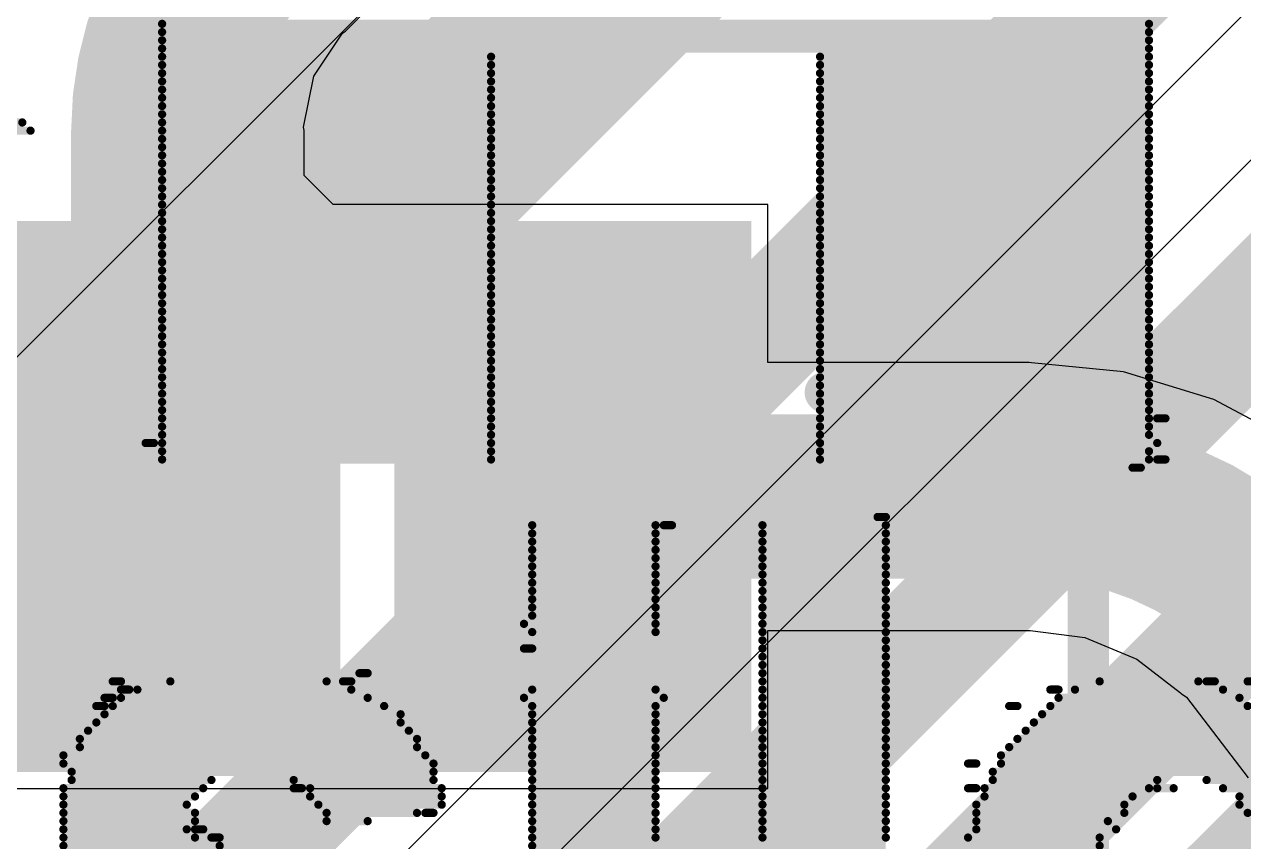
# Model space of a CAD drawing. Header units: inches. Extents: x -0.9 to 13.3, y -2.2 to 2.7.
# Drawn here: x 0.8137 to 0.9619, y -0.4595 to -0.3601 of the extents above; entities that cross this region are included whole.
import ezdxf

# ---------------------------------------------------------------- set-up
doc = ezdxf.new("R2010")
doc.units = ezdxf.units.IN
doc.header["$MEASUREMENT"] = 0
for name, color, linetype in [('Board Outline', 216, 'Continuous'), ('Bottom Layer', 5, 'Continuous'), ('Bottom Overlay', 54, 'Continuous'), ('Dimension', 6, 'Continuous'), ('Top Layer', 1, 'Continuous'), ('Top Overlay', 2, 'Continuous'), ('Top Paste', 8, 'Continuous'), ('Top Solder', 216, 'Continuous')]:
    doc.layers.add(name, color=color, linetype=linetype)

# ---------------------------------------------------------------- blocks, each defined once
blk = doc.blocks.new('38_SMD_M______16')
at = {"layer": 'Top Layer'}
for points in [[(0.31496, -0.23268), (0.37402, -0.23268), (0.37402, -0.26811), (0.31496, -0.26811)], [(0.31496, -0.28268), (0.37402, -0.28268), (0.37402, -0.31811), (0.31496, -0.31811)]]:
    blk.add_hatch(color=1, dxfattribs=at).paths.add_polyline_path(points)
at = {"layer": 'Top Paste'}
for points in [[(0.31496, -0.23268), (0.37402, -0.23268), (0.37402, -0.26811), (0.31496, -0.26811)], [(0.31496, -0.28268), (0.37402, -0.28268), (0.37402, -0.31811), (0.31496, -0.31811)]]:
    blk.add_hatch(color=8, dxfattribs=at).paths.add_polyline_path(points)
at = {"layer": 'Top Solder'}
for points in [[(0.31096, -0.22868), (0.37802, -0.22868), (0.37802, -0.27211), (0.31096, -0.27211)], [(0.31096, -0.27868), (0.37802, -0.27868), (0.37802, -0.32211), (0.31096, -0.32211)]]:
    blk.add_hatch(color=216, dxfattribs=at).paths.add_polyline_path(points)
at = {"layer": 'Top Overlay', "const_width": 0.005}
for points in [[(0.35716, -0.33108), (0.35716, -0.36308)], [(0.25916, -0.36308), (0.35716, -0.36308)]]:
    blk.add_lwpolyline(points, dxfattribs=at)
at = {"layer": 'Top Overlay', "const_width": 0.0025}
for points in [[(0.35591, -0.33108, 1), (0.35841, -0.33108, 1)], [(0.35591, -0.36308, 1), (0.35841, -0.36308, 1)], [(0.35591, -0.36308, 1), (0.35841, -0.36308, 1)]]:
    blk.add_lwpolyline(points, format="xyb", close=True, dxfattribs=at)

msp = doc.modelspace()

# ---------------------------------------------------------------- linework, layer by layer
at = {"layer": 'Board Outline', "const_width": 0.01}
msp.add_lwpolyline([(1.99867, 0.21567, -1.122171), (-0.01159, -1.51329)], format="xyb", dxfattribs=at)
at = {"layer": 'Bottom Layer'}
for p, q in [((0.8333, -0.48749), (1.15422, -0.16657)), ((1.15453, -0.18488), (0.82408, -0.51533)), ((0.88511, -0.32822), (0.7859, -0.42742))]:
    msp.add_line(p, q, dxfattribs=at)
for points, const_width in [([(0.79924, -0.44076), (1.1005, -0.1395)], 0.025), ([(0.82357, -0.47776), (1.14799, -0.15334)], 0.015), ([(0.70852, -0.6858), (1.20009, -0.19424)], 0.015), ([(0.83381, -0.52506), (1.16426, -0.19461)], 0.015), ([(0.75238, -0.67369), (1.19605, -0.23002)], 0.015)]:
    msp.add_lwpolyline(points, dxfattribs=dict(at, const_width=const_width))
at = {"layer": 'Bottom Overlay', "const_width": 0.001}
for points in [[(0.8304, -0.36005), (0.9504, -0.36005)], [(0.8304, -0.36105), (0.9504, -0.36105)], [(0.8304, -0.36205), (0.9504, -0.36205)], [(0.8304, -0.36305), (0.9504, -0.36305)], [(0.8304, -0.36405), (0.8704, -0.36405)], [(0.8304, -0.36505), (0.8704, -0.36505)], [(0.9104, -0.36405), (0.9504, -0.36405)], [(0.9104, -0.36505), (0.9504, -0.36505)], [(0.8304, -0.36605), (0.8704, -0.36605)], [(0.9104, -0.36605), (0.9504, -0.36605)], [(0.8304, -0.36705), (0.8704, -0.36705)], [(0.8304, -0.36805), (0.8704, -0.36805)], [(0.9104, -0.36705), (0.9504, -0.36705)], [(0.9104, -0.36805), (0.9504, -0.36805)], [(0.8304, -0.36905), (0.8704, -0.36905)], [(0.9104, -0.36905), (0.9504, -0.36905)], [(0.8304, -0.37005), (0.8704, -0.37005)], [(0.8304, -0.37105), (0.8704, -0.37105)], [(0.9104, -0.37005), (0.9504, -0.37005)], [(0.9104, -0.37105), (0.9504, -0.37105)], [(0.7754, -0.37205), (0.8134, -0.37205)], [(0.8304, -0.37205), (0.8704, -0.37205)], [(0.9104, -0.37205), (0.9504, -0.37205)], [(0.7754, -0.37305), (0.8144, -0.37305)], [(0.8304, -0.37305), (0.8704, -0.37305)], [(0.8304, -0.37405), (0.8704, -0.37405)], [(0.9104, -0.37305), (0.9504, -0.37305)], [(0.9104, -0.37405), (0.9504, -0.37405)], [(0.8304, -0.37505), (0.8704, -0.37505)], [(0.9104, -0.37505), (0.9504, -0.37505)], [(0.8304, -0.37605), (0.8704, -0.37605)], [(0.8304, -0.37705), (0.8704, -0.37705)], [(0.9104, -0.37605), (0.9504, -0.37605)], [(0.9104, -0.37705), (0.9504, -0.37705)], [(0.8304, -0.37805), (0.8704, -0.37805)], [(0.9104, -0.37805), (0.9504, -0.37805)], [(0.8304, -0.37905), (0.8704, -0.37905)], [(0.9104, -0.37905), (0.9504, -0.37905)], [(0.8304, -0.38005), (0.8704, -0.38005)], [(0.8304, -0.38105), (0.8704, -0.38105)], [(0.9104, -0.38005), (0.9504, -0.38005)], [(0.9104, -0.38105), (0.9504, -0.38105)], [(0.8304, -0.38205), (0.8704, -0.38205)], [(0.9104, -0.38205), (0.9504, -0.38205)], [(0.8304, -0.38305), (0.8704, -0.38305)], [(0.8304, -0.38405), (0.8704, -0.38405)], [(0.9104, -0.38305), (0.9504, -0.38305)], [(0.9104, -0.38405), (0.9504, -0.38405)], [(0.8304, -0.38505), (0.8704, -0.38505)], [(0.9104, -0.38505), (0.9504, -0.38505)], [(0.8304, -0.38605), (0.8704, -0.38605)], [(0.8304, -0.38705), (0.8704, -0.38705)], [(0.9104, -0.38605), (0.9504, -0.38605)], [(0.9104, -0.38705), (0.9504, -0.38705)], [(0.8304, -0.38805), (0.8704, -0.38805)], [(0.9104, -0.38805), (0.9504, -0.38805)], [(0.8304, -0.38905), (0.8704, -0.38905)], [(0.8304, -0.39005), (0.8704, -0.39005)], [(0.9104, -0.38905), (0.9504, -0.38905)], [(0.9104, -0.39005), (0.9504, -0.39005)], [(0.8304, -0.39105), (0.8704, -0.39105)], [(0.9104, -0.39105), (0.9504, -0.39105)], [(0.8304, -0.39205), (0.8704, -0.39205)], [(0.8304, -0.39305), (0.8704, -0.39305)], [(0.9104, -0.39205), (0.9504, -0.39205)], [(0.9104, -0.39305), (0.9504, -0.39305)], [(0.8304, -0.39405), (0.8704, -0.39405)], [(0.9104, -0.39405), (0.9504, -0.39405)], [(0.8304, -0.39505), (0.8704, -0.39505)], [(0.8304, -0.39605), (0.8704, -0.39605)], [(0.9104, -0.39505), (0.9504, -0.39505)], [(0.9104, -0.39605), (0.9504, -0.39605)], [(0.8304, -0.39705), (0.8704, -0.39705)], [(0.9104, -0.39705), (0.9504, -0.39705)], [(0.8304, -0.39805), (0.8704, -0.39805)], [(0.8304, -0.39905), (0.8704, -0.39905)], [(0.9104, -0.39805), (0.9504, -0.39805)], [(0.9104, -0.39905), (0.9504, -0.39905)], [(0.8304, -0.40005), (0.8704, -0.40005)], [(0.9104, -0.40005), (0.9504, -0.40005)], [(0.8304, -0.40105), (0.8704, -0.40105)], [(0.8304, -0.40205), (0.8704, -0.40205)], [(0.9104, -0.40105), (0.9504, -0.40105)], [(0.9104, -0.40205), (0.9504, -0.40205)], [(0.8304, -0.40305), (0.8704, -0.40305)], [(0.9104, -0.40305), (0.9504, -0.40305)], [(0.8304, -0.40405), (0.8704, -0.40405)], [(0.8304, -0.40505), (0.8704, -0.40505)], [(0.9104, -0.40405), (0.9504, -0.40405)], [(0.9104, -0.40505), (0.9504, -0.40505)], [(0.8304, -0.40605), (0.8704, -0.40605)], [(0.9104, -0.40605), (0.9504, -0.40605)], [(0.8304, -0.40705), (0.8704, -0.40705)], [(0.8304, -0.40805), (0.8704, -0.40805)], [(0.9104, -0.40705), (0.9504, -0.40705)], [(0.9104, -0.40805), (0.9504, -0.40805)], [(0.9514, -0.40805), (0.9524, -0.40805)], [(0.8304, -0.40905), (0.8704, -0.40905)], [(0.9104, -0.40905), (0.9504, -0.40905)], [(0.8284, -0.41105), (0.8294, -0.41105)], [(0.8304, -0.41005), (0.8704, -0.41005)], [(0.8304, -0.41105), (0.8704, -0.41105)], [(0.9104, -0.41005), (0.9504, -0.41005)], [(0.9104, -0.41105), (0.9514, -0.41105)], [(0.8304, -0.41205), (0.8704, -0.41205)], [(0.9104, -0.41205), (0.9504, -0.41205)], [(0.8304, -0.41305), (0.8704, -0.41305)], [(0.9104, -0.41305), (0.9504, -0.41305)], [(0.9484, -0.41405), (0.9494, -0.41405)], [(0.9514, -0.41305), (0.9524, -0.41305)], [(0.9174, -0.42005), (0.9184, -0.42005)], [(0.8754, -0.42105), (0.8904, -0.42105)], [(0.8914, -0.42105), (0.8924, -0.42105)], [(0.9034, -0.42105), (0.9184, -0.42105)], [(0.8754, -0.42205), (0.8904, -0.42205)], [(0.9034, -0.42205), (0.9184, -0.42205)], [(0.8754, -0.42305), (0.8904, -0.42305)], [(0.8754, -0.42405), (0.8904, -0.42405)], [(0.9034, -0.42305), (0.9184, -0.42305)], [(0.9034, -0.42405), (0.9184, -0.42405)], [(0.8754, -0.42505), (0.8904, -0.42505)], [(0.9034, -0.42505), (0.9184, -0.42505)], [(0.8754, -0.42605), (0.8904, -0.42605)], [(0.8754, -0.42705), (0.8904, -0.42705)], [(0.9034, -0.42605), (0.9184, -0.42605)], [(0.9034, -0.42705), (0.9184, -0.42705)], [(0.8754, -0.42805), (0.8904, -0.42805)], [(0.9034, -0.42805), (0.9184, -0.42805)], [(0.8754, -0.42905), (0.8904, -0.42905)], [(0.8754, -0.43005), (0.8904, -0.43005)], [(0.9034, -0.42905), (0.9184, -0.42905)], [(0.9034, -0.43005), (0.9184, -0.43005)], [(0.8754, -0.43105), (0.8904, -0.43105)], [(0.9034, -0.43105), (0.9184, -0.43105)], [(0.8744, -0.43305), (0.8904, -0.43305)], [(0.8754, -0.43205), (0.8904, -0.43205)], [(0.9034, -0.43205), (0.9184, -0.43205)], [(0.9034, -0.43305), (0.9184, -0.43305)], [(0.8754, -0.43405), (0.8904, -0.43405)], [(0.9034, -0.43405), (0.9184, -0.43405)], [(0.8744, -0.43605), (0.8754, -0.43605)], [(0.9034, -0.43505), (0.9184, -0.43505)], [(0.9034, -0.43605), (0.9184, -0.43605)], [(0.9034, -0.43705), (0.9184, -0.43705)], [(0.8544, -0.43905), (0.8554, -0.43905)], [(0.9034, -0.43805), (0.9184, -0.43805)], [(0.9034, -0.43905), (0.9184, -0.43905)], [(0.8244, -0.44005), (0.8254, -0.44005)], [(0.8314, -0.44005), (0.8504, -0.44005)], [(0.8524, -0.44005), (0.8534, -0.44005)], [(0.9034, -0.44005), (0.9184, -0.44005)], [(0.9444, -0.44005), (0.9564, -0.44005)], [(0.9574, -0.44005), (0.9584, -0.44005)], [(0.9624, -0.44005), (0.9634, -0.44005)], [(0.8234, -0.44205), (0.8244, -0.44205)], [(0.8254, -0.44105), (0.8264, -0.44105)], [(0.8254, -0.44205), (0.8554, -0.44205)], [(0.8274, -0.44105), (0.8534, -0.44105)], [(0.8744, -0.44205), (0.8914, -0.44205)], [(0.8754, -0.44105), (0.8904, -0.44105)], [(0.9034, -0.44105), (0.9184, -0.44105)], [(0.9034, -0.44205), (0.9184, -0.44205)], [(0.9384, -0.44105), (0.9394, -0.44105)], [(0.9394, -0.44205), (0.9614, -0.44205)], [(0.9414, -0.44105), (0.9594, -0.44105)], [(0.8224, -0.44305), (0.8234, -0.44305)], [(0.8244, -0.44305), (0.8574, -0.44305)], [(0.8754, -0.44305), (0.8904, -0.44305)], [(0.9034, -0.44305), (0.9184, -0.44305)], [(0.9334, -0.44305), (0.9344, -0.44305)], [(0.9384, -0.44305), (0.9624, -0.44305)], [(0.8224, -0.44505), (0.8594, -0.44505)], [(0.8234, -0.44405), (0.8594, -0.44405)], [(0.8754, -0.44405), (0.8904, -0.44405)], [(0.8754, -0.44505), (0.8904, -0.44505)], [(0.9034, -0.44405), (0.9184, -0.44405)], [(0.9034, -0.44505), (0.9184, -0.44505)], [(0.9364, -0.44505), (0.9654, -0.44505)], [(0.9374, -0.44405), (0.9634, -0.44405)], [(0.8214, -0.44605), (0.8604, -0.44605)], [(0.8754, -0.44605), (0.8904, -0.44605)], [(0.9034, -0.44605), (0.9184, -0.44605)], [(0.9354, -0.44605), (0.9804, -0.44605)], [(0.8204, -0.44705), (0.8614, -0.44705)], [(0.8204, -0.44805), (0.8614, -0.44805)], [(0.8754, -0.44705), (0.8904, -0.44705)], [(0.8754, -0.44805), (0.8904, -0.44805)], [(0.9034, -0.44705), (0.9184, -0.44705)], [(0.9034, -0.44805), (0.9184, -0.44805)], [(0.9334, -0.44805), (0.9804, -0.44805)], [(0.9344, -0.44705), (0.9804, -0.44705)], [(0.8184, -0.44905), (0.8624, -0.44905)], [(0.8754, -0.44905), (0.8904, -0.44905)], [(0.9034, -0.44905), (0.9184, -0.44905)], [(0.9324, -0.44905), (0.9804, -0.44905)], [(0.8184, -0.45005), (0.8634, -0.45005)], [(0.8194, -0.45105), (0.8634, -0.45105)], [(0.8754, -0.45005), (0.8904, -0.45005)], [(0.8754, -0.45105), (0.8904, -0.45105)], [(0.9034, -0.45005), (0.9184, -0.45005)], [(0.9034, -0.45105), (0.9184, -0.45105)], [(0.9284, -0.45005), (0.9294, -0.45005)], [(0.9314, -0.45105), (0.9804, -0.45105)], [(0.9324, -0.45005), (0.9804, -0.45005)], [(0.8194, -0.45205), (0.8364, -0.45205)], [(0.8464, -0.45205), (0.8634, -0.45205)], [(0.8754, -0.45205), (0.8904, -0.45205)], [(0.9034, -0.45205), (0.9184, -0.45205)], [(0.9314, -0.45205), (0.9514, -0.45205)], [(0.9574, -0.45205), (0.9804, -0.45205)], [(0.8184, -0.45305), (0.8354, -0.45305)], [(0.8184, -0.45405), (0.8344, -0.45405)], [(0.8464, -0.45305), (0.8474, -0.45305)], [(0.8484, -0.45305), (0.8644, -0.45305)], [(0.8484, -0.45405), (0.8644, -0.45405)], [(0.8754, -0.45305), (0.8904, -0.45305)], [(0.8754, -0.45405), (0.8904, -0.45405)], [(0.9034, -0.45305), (0.9184, -0.45305)], [(0.9034, -0.45405), (0.9184, -0.45405)], [(0.9284, -0.45305), (0.9294, -0.45305)], [(0.9304, -0.45305), (0.9504, -0.45305)], [(0.9304, -0.45405), (0.9484, -0.45405)], [(0.9514, -0.45305), (0.9534, -0.45305)], [(0.9594, -0.45305), (0.9804, -0.45305)], [(0.9614, -0.45405), (0.9804, -0.45405)], [(0.8184, -0.45505), (0.8334, -0.45505)], [(0.8494, -0.45505), (0.8644, -0.45505)], [(0.8754, -0.45505), (0.8904, -0.45505)], [(0.9034, -0.45505), (0.9184, -0.45505)], [(0.9294, -0.45505), (0.9474, -0.45505)], [(0.9614, -0.45505), (0.9804, -0.45505)], [(0.8184, -0.45605), (0.8344, -0.45605)], [(0.8184, -0.45705), (0.8344, -0.45705)], [(0.8504, -0.45605), (0.8614, -0.45605)], [(0.8504, -0.45705), (0.8554, -0.45705)], [(0.8624, -0.45605), (0.8634, -0.45605)], [(0.8754, -0.45605), (0.8904, -0.45605)], [(0.8754, -0.45705), (0.8904, -0.45705)], [(0.9034, -0.45605), (0.9184, -0.45605)], [(0.9034, -0.45705), (0.9184, -0.45705)], [(0.9294, -0.45605), (0.9474, -0.45605)], [(0.9294, -0.45705), (0.9454, -0.45705)], [(0.9624, -0.45605), (0.9804, -0.45605)], [(0.8184, -0.45805), (0.8334, -0.45805)], [(0.8344, -0.45805), (0.8354, -0.45805)], [(0.8754, -0.45805), (0.8904, -0.45805)], [(0.9034, -0.45805), (0.9184, -0.45805)], [(0.9294, -0.45805), (0.9464, -0.45805)], [(0.8184, -0.45905), (0.8344, -0.45905)], [(0.8184, -0.46005), (0.8374, -0.46005)], [(0.8364, -0.45905), (0.8374, -0.45905)], [(0.8754, -0.45905), (0.8904, -0.45905)], [(0.8754, -0.46005), (0.8904, -0.46005)], [(0.9034, -0.45905), (0.9184, -0.45905)], [(0.9034, -0.46005), (0.9184, -0.46005)], [(0.9284, -0.45905), (0.9444, -0.45905)], [(0.9284, -0.46005), (0.9444, -0.46005)]]:
    msp.add_lwpolyline(points, dxfattribs=at)
at = {"layer": 'Bottom Overlay', "const_width": 0.0005}
for points in [[(0.83015, -0.36005, 1), (0.83065, -0.36005, 1)], [(0.95015, -0.36005, 1), (0.95065, -0.36005, 1)], [(0.83015, -0.36105, 1), (0.83065, -0.36105, 1)], [(0.83015, -0.36205, 1), (0.83065, -0.36205, 1)], [(0.95015, -0.36105, 1), (0.95065, -0.36105, 1)], [(0.95015, -0.36205, 1), (0.95065, -0.36205, 1)], [(0.83015, -0.36305, 1), (0.83065, -0.36305, 1)], [(0.95015, -0.36305, 1), (0.95065, -0.36305, 1)], [(0.83015, -0.36405, 1), (0.83065, -0.36405, 1)], [(0.83015, -0.36505, 1), (0.83065, -0.36505, 1)], [(0.87015, -0.36405, 1), (0.87065, -0.36405, 1)], [(0.87015, -0.36505, 1), (0.87065, -0.36505, 1)], [(0.91015, -0.36405, 1), (0.91065, -0.36405, 1)], [(0.91015, -0.36505, 1), (0.91065, -0.36505, 1)], [(0.95015, -0.36405, 1), (0.95065, -0.36405, 1)], [(0.95015, -0.36505, 1), (0.95065, -0.36505, 1)], [(0.83015, -0.36605, 1), (0.83065, -0.36605, 1)], [(0.87015, -0.36605, 1), (0.87065, -0.36605, 1)], [(0.91015, -0.36605, 1), (0.91065, -0.36605, 1)], [(0.95015, -0.36605, 1), (0.95065, -0.36605, 1)], [(0.83015, -0.36705, 1), (0.83065, -0.36705, 1)], [(0.83015, -0.36805, 1), (0.83065, -0.36805, 1)], [(0.87015, -0.36705, 1), (0.87065, -0.36705, 1)], [(0.87015, -0.36805, 1), (0.87065, -0.36805, 1)], [(0.91015, -0.36705, 1), (0.91065, -0.36705, 1)], [(0.91015, -0.36805, 1), (0.91065, -0.36805, 1)], [(0.95015, -0.36705, 1), (0.95065, -0.36705, 1)], [(0.95015, -0.36805, 1), (0.95065, -0.36805, 1)], [(0.83015, -0.36905, 1), (0.83065, -0.36905, 1)], [(0.87015, -0.36905, 1), (0.87065, -0.36905, 1)], [(0.91015, -0.36905, 1), (0.91065, -0.36905, 1)], [(0.95015, -0.36905, 1), (0.95065, -0.36905, 1)], [(0.83015, -0.37005, 1), (0.83065, -0.37005, 1)], [(0.83015, -0.37105, 1), (0.83065, -0.37105, 1)], [(0.87015, -0.37005, 1), (0.87065, -0.37005, 1)], [(0.87015, -0.37105, 1), (0.87065, -0.37105, 1)], [(0.91015, -0.37005, 1), (0.91065, -0.37005, 1)], [(0.91015, -0.37105, 1), (0.91065, -0.37105, 1)], [(0.95015, -0.37005, 1), (0.95065, -0.37005, 1)], [(0.95015, -0.37105, 1), (0.95065, -0.37105, 1)], [(0.81315, -0.37205, 1), (0.81365, -0.37205, 1)], [(0.83015, -0.37205, 1), (0.83065, -0.37205, 1)], [(0.87015, -0.37205, 1), (0.87065, -0.37205, 1)], [(0.91015, -0.37205, 1), (0.91065, -0.37205, 1)], [(0.95015, -0.37205, 1), (0.95065, -0.37205, 1)], [(0.81415, -0.37305, 1), (0.81465, -0.37305, 1)], [(0.83015, -0.37305, 1), (0.83065, -0.37305, 1)], [(0.83015, -0.37405, 1), (0.83065, -0.37405, 1)], [(0.87015, -0.37305, 1), (0.87065, -0.37305, 1)], [(0.87015, -0.37405, 1), (0.87065, -0.37405, 1)], [(0.91015, -0.37305, 1), (0.91065, -0.37305, 1)], [(0.91015, -0.37405, 1), (0.91065, -0.37405, 1)], [(0.95015, -0.37305, 1), (0.95065, -0.37305, 1)], [(0.95015, -0.37405, 1), (0.95065, -0.37405, 1)], [(0.83015, -0.37505, 1), (0.83065, -0.37505, 1)], [(0.87015, -0.37505, 1), (0.87065, -0.37505, 1)], [(0.91015, -0.37505, 1), (0.91065, -0.37505, 1)], [(0.95015, -0.37505, 1), (0.95065, -0.37505, 1)], [(0.83015, -0.37605, 1), (0.83065, -0.37605, 1)], [(0.83015, -0.37705, 1), (0.83065, -0.37705, 1)], [(0.87015, -0.37605, 1), (0.87065, -0.37605, 1)], [(0.87015, -0.37705, 1), (0.87065, -0.37705, 1)], [(0.91015, -0.37605, 1), (0.91065, -0.37605, 1)], [(0.91015, -0.37705, 1), (0.91065, -0.37705, 1)], [(0.95015, -0.37605, 1), (0.95065, -0.37605, 1)], [(0.95015, -0.37705, 1), (0.95065, -0.37705, 1)], [(0.83015, -0.37805, 1), (0.83065, -0.37805, 1)], [(0.87015, -0.37805, 1), (0.87065, -0.37805, 1)], [(0.91015, -0.37805, 1), (0.91065, -0.37805, 1)], [(0.95015, -0.37805, 1), (0.95065, -0.37805, 1)], [(0.83015, -0.37905, 1), (0.83065, -0.37905, 1)], [(0.87015, -0.37905, 1), (0.87065, -0.37905, 1)], [(0.91015, -0.37905, 1), (0.91065, -0.37905, 1)], [(0.95015, -0.37905, 1), (0.95065, -0.37905, 1)], [(0.83015, -0.38005, 1), (0.83065, -0.38005, 1)], [(0.83015, -0.38105, 1), (0.83065, -0.38105, 1)], [(0.87015, -0.38005, 1), (0.87065, -0.38005, 1)], [(0.87015, -0.38105, 1), (0.87065, -0.38105, 1)], [(0.91015, -0.38005, 1), (0.91065, -0.38005, 1)], [(0.91015, -0.38105, 1), (0.91065, -0.38105, 1)], [(0.95015, -0.38005, 1), (0.95065, -0.38005, 1)], [(0.95015, -0.38105, 1), (0.95065, -0.38105, 1)], [(0.83015, -0.38205, 1), (0.83065, -0.38205, 1)], [(0.87015, -0.38205, 1), (0.87065, -0.38205, 1)], [(0.91015, -0.38205, 1), (0.91065, -0.38205, 1)], [(0.95015, -0.38205, 1), (0.95065, -0.38205, 1)], [(0.83015, -0.38305, 1), (0.83065, -0.38305, 1)], [(0.83015, -0.38405, 1), (0.83065, -0.38405, 1)], [(0.87015, -0.38305, 1), (0.87065, -0.38305, 1)], [(0.87015, -0.38405, 1), (0.87065, -0.38405, 1)], [(0.91015, -0.38305, 1), (0.91065, -0.38305, 1)], [(0.91015, -0.38405, 1), (0.91065, -0.38405, 1)], [(0.95015, -0.38305, 1), (0.95065, -0.38305, 1)], [(0.95015, -0.38405, 1), (0.95065, -0.38405, 1)], [(0.83015, -0.38505, 1), (0.83065, -0.38505, 1)], [(0.87015, -0.38505, 1), (0.87065, -0.38505, 1)], [(0.91015, -0.38505, 1), (0.91065, -0.38505, 1)], [(0.95015, -0.38505, 1), (0.95065, -0.38505, 1)], [(0.83015, -0.38605, 1), (0.83065, -0.38605, 1)], [(0.83015, -0.38705, 1), (0.83065, -0.38705, 1)], [(0.87015, -0.38605, 1), (0.87065, -0.38605, 1)], [(0.87015, -0.38705, 1), (0.87065, -0.38705, 1)], [(0.91015, -0.38605, 1), (0.91065, -0.38605, 1)], [(0.91015, -0.38705, 1), (0.91065, -0.38705, 1)], [(0.95015, -0.38605, 1), (0.95065, -0.38605, 1)], [(0.95015, -0.38705, 1), (0.95065, -0.38705, 1)], [(0.83015, -0.38805, 1), (0.83065, -0.38805, 1)], [(0.87015, -0.38805, 1), (0.87065, -0.38805, 1)], [(0.91015, -0.38805, 1), (0.91065, -0.38805, 1)], [(0.95015, -0.38805, 1), (0.95065, -0.38805, 1)], [(0.83015, -0.38905, 1), (0.83065, -0.38905, 1)], [(0.83015, -0.39005, 1), (0.83065, -0.39005, 1)], [(0.87015, -0.38905, 1), (0.87065, -0.38905, 1)], [(0.87015, -0.39005, 1), (0.87065, -0.39005, 1)], [(0.91015, -0.38905, 1), (0.91065, -0.38905, 1)], [(0.91015, -0.39005, 1), (0.91065, -0.39005, 1)], [(0.95015, -0.38905, 1), (0.95065, -0.38905, 1)], [(0.95015, -0.39005, 1), (0.95065, -0.39005, 1)], [(0.83015, -0.39105, 1), (0.83065, -0.39105, 1)], [(0.87015, -0.39105, 1), (0.87065, -0.39105, 1)], [(0.91015, -0.39105, 1), (0.91065, -0.39105, 1)], [(0.95015, -0.39105, 1), (0.95065, -0.39105, 1)], [(0.83015, -0.39205, 1), (0.83065, -0.39205, 1)], [(0.83015, -0.39305, 1), (0.83065, -0.39305, 1)], [(0.87015, -0.39205, 1), (0.87065, -0.39205, 1)], [(0.87015, -0.39305, 1), (0.87065, -0.39305, 1)], [(0.91015, -0.39205, 1), (0.91065, -0.39205, 1)], [(0.91015, -0.39305, 1), (0.91065, -0.39305, 1)], [(0.95015, -0.39205, 1), (0.95065, -0.39205, 1)], [(0.95015, -0.39305, 1), (0.95065, -0.39305, 1)], [(0.83015, -0.39405, 1), (0.83065, -0.39405, 1)], [(0.87015, -0.39405, 1), (0.87065, -0.39405, 1)], [(0.91015, -0.39405, 1), (0.91065, -0.39405, 1)], [(0.95015, -0.39405, 1), (0.95065, -0.39405, 1)], [(0.83015, -0.39505, 1), (0.83065, -0.39505, 1)], [(0.83015, -0.39605, 1), (0.83065, -0.39605, 1)], [(0.87015, -0.39505, 1), (0.87065, -0.39505, 1)], [(0.87015, -0.39605, 1), (0.87065, -0.39605, 1)], [(0.91015, -0.39505, 1), (0.91065, -0.39505, 1)], [(0.91015, -0.39605, 1), (0.91065, -0.39605, 1)], [(0.95015, -0.39505, 1), (0.95065, -0.39505, 1)], [(0.95015, -0.39605, 1), (0.95065, -0.39605, 1)], [(0.83015, -0.39705, 1), (0.83065, -0.39705, 1)], [(0.87015, -0.39705, 1), (0.87065, -0.39705, 1)], [(0.91015, -0.39705, 1), (0.91065, -0.39705, 1)], [(0.95015, -0.39705, 1), (0.95065, -0.39705, 1)], [(0.83015, -0.39805, 1), (0.83065, -0.39805, 1)], [(0.83015, -0.39905, 1), (0.83065, -0.39905, 1)], [(0.87015, -0.39805, 1), (0.87065, -0.39805, 1)], [(0.87015, -0.39905, 1), (0.87065, -0.39905, 1)], [(0.91015, -0.39805, 1), (0.91065, -0.39805, 1)], [(0.91015, -0.39905, 1), (0.91065, -0.39905, 1)], [(0.95015, -0.39805, 1), (0.95065, -0.39805, 1)], [(0.95015, -0.39905, 1), (0.95065, -0.39905, 1)], [(0.83015, -0.40005, 1), (0.83065, -0.40005, 1)], [(0.87015, -0.40005, 1), (0.87065, -0.40005, 1)], [(0.91015, -0.40005, 1), (0.91065, -0.40005, 1)], [(0.95015, -0.40005, 1), (0.95065, -0.40005, 1)], [(0.83015, -0.40105, 1), (0.83065, -0.40105, 1)], [(0.83015, -0.40205, 1), (0.83065, -0.40205, 1)], [(0.87015, -0.40105, 1), (0.87065, -0.40105, 1)], [(0.87015, -0.40205, 1), (0.87065, -0.40205, 1)], [(0.91015, -0.40105, 1), (0.91065, -0.40105, 1)], [(0.91015, -0.40205, 1), (0.91065, -0.40205, 1)], [(0.95015, -0.40105, 1), (0.95065, -0.40105, 1)], [(0.95015, -0.40205, 1), (0.95065, -0.40205, 1)], [(0.83015, -0.40305, 1), (0.83065, -0.40305, 1)], [(0.87015, -0.40305, 1), (0.87065, -0.40305, 1)], [(0.91015, -0.40305, 1), (0.91065, -0.40305, 1)], [(0.95015, -0.40305, 1), (0.95065, -0.40305, 1)], [(0.83015, -0.40405, 1), (0.83065, -0.40405, 1)], [(0.83015, -0.40505, 1), (0.83065, -0.40505, 1)], [(0.87015, -0.40405, 1), (0.87065, -0.40405, 1)], [(0.87015, -0.40505, 1), (0.87065, -0.40505, 1)], [(0.91015, -0.40405, 1), (0.91065, -0.40405, 1)], [(0.91015, -0.40505, 1), (0.91065, -0.40505, 1)], [(0.95015, -0.40405, 1), (0.95065, -0.40405, 1)], [(0.95015, -0.40505, 1), (0.95065, -0.40505, 1)], [(0.83015, -0.40605, 1), (0.83065, -0.40605, 1)], [(0.87015, -0.40605, 1), (0.87065, -0.40605, 1)], [(0.91015, -0.40605, 1), (0.91065, -0.40605, 1)], [(0.95015, -0.40605, 1), (0.95065, -0.40605, 1)], [(0.83015, -0.40705, 1), (0.83065, -0.40705, 1)], [(0.83015, -0.40805, 1), (0.83065, -0.40805, 1)], [(0.87015, -0.40705, 1), (0.87065, -0.40705, 1)], [(0.87015, -0.40805, 1), (0.87065, -0.40805, 1)], [(0.91015, -0.40705, 1), (0.91065, -0.40705, 1)], [(0.91015, -0.40805, 1), (0.91065, -0.40805, 1)], [(0.95015, -0.40705, 1), (0.95065, -0.40705, 1)], [(0.95015, -0.40805, 1), (0.95065, -0.40805, 1)], [(0.95115, -0.40805, 1), (0.95165, -0.40805, 1)], [(0.95215, -0.40805, 1), (0.95265, -0.40805, 1)], [(0.83015, -0.40905, 1), (0.83065, -0.40905, 1)], [(0.87015, -0.40905, 1), (0.87065, -0.40905, 1)], [(0.91015, -0.40905, 1), (0.91065, -0.40905, 1)], [(0.95015, -0.40905, 1), (0.95065, -0.40905, 1)], [(0.82815, -0.41105, 1), (0.82865, -0.41105, 1)], [(0.82915, -0.41105, 1), (0.82965, -0.41105, 1)], [(0.83015, -0.41005, 1), (0.83065, -0.41005, 1)], [(0.83015, -0.41105, 1), (0.83065, -0.41105, 1)], [(0.87015, -0.41005, 1), (0.87065, -0.41005, 1)], [(0.87015, -0.41105, 1), (0.87065, -0.41105, 1)], [(0.91015, -0.41005, 1), (0.91065, -0.41005, 1)], [(0.91015, -0.41105, 1), (0.91065, -0.41105, 1)], [(0.95015, -0.41005, 1), (0.95065, -0.41005, 1)], [(0.95115, -0.41105, 1), (0.95165, -0.41105, 1)], [(0.83015, -0.41205, 1), (0.83065, -0.41205, 1)], [(0.87015, -0.41205, 1), (0.87065, -0.41205, 1)], [(0.91015, -0.41205, 1), (0.91065, -0.41205, 1)], [(0.95015, -0.41205, 1), (0.95065, -0.41205, 1)], [(0.83015, -0.41305, 1), (0.83065, -0.41305, 1)], [(0.87015, -0.41305, 1), (0.87065, -0.41305, 1)], [(0.91015, -0.41305, 1), (0.91065, -0.41305, 1)], [(0.94815, -0.41405, 1), (0.94865, -0.41405, 1)], [(0.94915, -0.41405, 1), (0.94965, -0.41405, 1)], [(0.95015, -0.41305, 1), (0.95065, -0.41305, 1)], [(0.95115, -0.41305, 1), (0.95165, -0.41305, 1)], [(0.95215, -0.41305, 1), (0.95265, -0.41305, 1)], [(0.91715, -0.42005, 1), (0.91765, -0.42005, 1)], [(0.91815, -0.42005, 1), (0.91865, -0.42005, 1)], [(0.87515, -0.42105, 1), (0.87565, -0.42105, 1)], [(0.89015, -0.42105, 1), (0.89065, -0.42105, 1)], [(0.89115, -0.42105, 1), (0.89165, -0.42105, 1)], [(0.89215, -0.42105, 1), (0.89265, -0.42105, 1)], [(0.90315, -0.42105, 1), (0.90365, -0.42105, 1)], [(0.91815, -0.42105, 1), (0.91865, -0.42105, 1)], [(0.87515, -0.42205, 1), (0.87565, -0.42205, 1)], [(0.89015, -0.42205, 1), (0.89065, -0.42205, 1)], [(0.90315, -0.42205, 1), (0.90365, -0.42205, 1)], [(0.91815, -0.42205, 1), (0.91865, -0.42205, 1)], [(0.87515, -0.42305, 1), (0.87565, -0.42305, 1)], [(0.87515, -0.42405, 1), (0.87565, -0.42405, 1)], [(0.89015, -0.42305, 1), (0.89065, -0.42305, 1)], [(0.89015, -0.42405, 1), (0.89065, -0.42405, 1)], [(0.90315, -0.42305, 1), (0.90365, -0.42305, 1)], [(0.90315, -0.42405, 1), (0.90365, -0.42405, 1)], [(0.91815, -0.42305, 1), (0.91865, -0.42305, 1)], [(0.91815, -0.42405, 1), (0.91865, -0.42405, 1)], [(0.87515, -0.42505, 1), (0.87565, -0.42505, 1)], [(0.89015, -0.42505, 1), (0.89065, -0.42505, 1)], [(0.90315, -0.42505, 1), (0.90365, -0.42505, 1)], [(0.91815, -0.42505, 1), (0.91865, -0.42505, 1)], [(0.87515, -0.42605, 1), (0.87565, -0.42605, 1)], [(0.87515, -0.42705, 1), (0.87565, -0.42705, 1)], [(0.89015, -0.42605, 1), (0.89065, -0.42605, 1)], [(0.89015, -0.42705, 1), (0.89065, -0.42705, 1)], [(0.90315, -0.42605, 1), (0.90365, -0.42605, 1)], [(0.90315, -0.42705, 1), (0.90365, -0.42705, 1)], [(0.91815, -0.42605, 1), (0.91865, -0.42605, 1)], [(0.91815, -0.42705, 1), (0.91865, -0.42705, 1)], [(0.87515, -0.42805, 1), (0.87565, -0.42805, 1)], [(0.89015, -0.42805, 1), (0.89065, -0.42805, 1)], [(0.90315, -0.42805, 1), (0.90365, -0.42805, 1)], [(0.91815, -0.42805, 1), (0.91865, -0.42805, 1)], [(0.87515, -0.42905, 1), (0.87565, -0.42905, 1)], [(0.87515, -0.43005, 1), (0.87565, -0.43005, 1)], [(0.89015, -0.42905, 1), (0.89065, -0.42905, 1)], [(0.89015, -0.43005, 1), (0.89065, -0.43005, 1)], [(0.90315, -0.42905, 1), (0.90365, -0.42905, 1)], [(0.90315, -0.43005, 1), (0.90365, -0.43005, 1)], [(0.91815, -0.42905, 1), (0.91865, -0.42905, 1)], [(0.91815, -0.43005, 1), (0.91865, -0.43005, 1)], [(0.87515, -0.43105, 1), (0.87565, -0.43105, 1)], [(0.89015, -0.43105, 1), (0.89065, -0.43105, 1)], [(0.90315, -0.43105, 1), (0.90365, -0.43105, 1)], [(0.91815, -0.43105, 1), (0.91865, -0.43105, 1)], [(0.87415, -0.43305, 1), (0.87465, -0.43305, 1)], [(0.87515, -0.43205, 1), (0.87565, -0.43205, 1)], [(0.89015, -0.43205, 1), (0.89065, -0.43205, 1)], [(0.89015, -0.43305, 1), (0.89065, -0.43305, 1)], [(0.90315, -0.43205, 1), (0.90365, -0.43205, 1)], [(0.90315, -0.43305, 1), (0.90365, -0.43305, 1)], [(0.91815, -0.43205, 1), (0.91865, -0.43205, 1)], [(0.91815, -0.43305, 1), (0.91865, -0.43305, 1)], [(0.87515, -0.43405, 1), (0.87565, -0.43405, 1)], [(0.89015, -0.43405, 1), (0.89065, -0.43405, 1)], [(0.90315, -0.43405, 1), (0.90365, -0.43405, 1)], [(0.91815, -0.43405, 1), (0.91865, -0.43405, 1)], [(0.87415, -0.43605, 1), (0.87465, -0.43605, 1)], [(0.87515, -0.43605, 1), (0.87565, -0.43605, 1)], [(0.90315, -0.43505, 1), (0.90365, -0.43505, 1)], [(0.90315, -0.43605, 1), (0.90365, -0.43605, 1)], [(0.91815, -0.43505, 1), (0.91865, -0.43505, 1)], [(0.91815, -0.43605, 1), (0.91865, -0.43605, 1)], [(0.90315, -0.43705, 1), (0.90365, -0.43705, 1)], [(0.91815, -0.43705, 1), (0.91865, -0.43705, 1)], [(0.85415, -0.43905, 1), (0.85465, -0.43905, 1)], [(0.85515, -0.43905, 1), (0.85565, -0.43905, 1)], [(0.90315, -0.43805, 1), (0.90365, -0.43805, 1)], [(0.90315, -0.43905, 1), (0.90365, -0.43905, 1)], [(0.91815, -0.43805, 1), (0.91865, -0.43805, 1)], [(0.91815, -0.43905, 1), (0.91865, -0.43905, 1)], [(0.82415, -0.44005, 1), (0.82465, -0.44005, 1)], [(0.82515, -0.44005, 1), (0.82565, -0.44005, 1)], [(0.83115, -0.44005, 1), (0.83165, -0.44005, 1)], [(0.85015, -0.44005, 1), (0.85065, -0.44005, 1)], [(0.85215, -0.44005, 1), (0.85265, -0.44005, 1)], [(0.85315, -0.44005, 1), (0.85365, -0.44005, 1)], [(0.90315, -0.44005, 1), (0.90365, -0.44005, 1)], [(0.91815, -0.44005, 1), (0.91865, -0.44005, 1)], [(0.94415, -0.44005, 1), (0.94465, -0.44005, 1)], [(0.95615, -0.44005, 1), (0.95665, -0.44005, 1)], [(0.95715, -0.44005, 1), (0.95765, -0.44005, 1)], [(0.95815, -0.44005, 1), (0.95865, -0.44005, 1)], [(0.96215, -0.44005, 1), (0.96265, -0.44005, 1)], [(0.82315, -0.44205, 1), (0.82365, -0.44205, 1)], [(0.82415, -0.44205, 1), (0.82465, -0.44205, 1)], [(0.82515, -0.44105, 1), (0.82565, -0.44105, 1)], [(0.82515, -0.44205, 1), (0.82565, -0.44205, 1)], [(0.82615, -0.44105, 1), (0.82665, -0.44105, 1)], [(0.82715, -0.44105, 1), (0.82765, -0.44105, 1)], [(0.85315, -0.44105, 1), (0.85365, -0.44105, 1)], [(0.85515, -0.44205, 1), (0.85565, -0.44205, 1)], [(0.87415, -0.44205, 1), (0.87465, -0.44205, 1)], [(0.87515, -0.44105, 1), (0.87565, -0.44105, 1)], [(0.89015, -0.44105, 1), (0.89065, -0.44105, 1)], [(0.89115, -0.44205, 1), (0.89165, -0.44205, 1)], [(0.90315, -0.44105, 1), (0.90365, -0.44105, 1)], [(0.90315, -0.44205, 1), (0.90365, -0.44205, 1)], [(0.91815, -0.44105, 1), (0.91865, -0.44105, 1)], [(0.91815, -0.44205, 1), (0.91865, -0.44205, 1)], [(0.93815, -0.44105, 1), (0.93865, -0.44105, 1)], [(0.93915, -0.44105, 1), (0.93965, -0.44105, 1)], [(0.93915, -0.44205, 1), (0.93965, -0.44205, 1)], [(0.94115, -0.44105, 1), (0.94165, -0.44105, 1)], [(0.95915, -0.44105, 1), (0.95965, -0.44105, 1)], [(0.96115, -0.44205, 1), (0.96165, -0.44205, 1)], [(0.82215, -0.44305, 1), (0.82265, -0.44305, 1)], [(0.82315, -0.44305, 1), (0.82365, -0.44305, 1)], [(0.82415, -0.44305, 1), (0.82465, -0.44305, 1)], [(0.85715, -0.44305, 1), (0.85765, -0.44305, 1)], [(0.87515, -0.44305, 1), (0.87565, -0.44305, 1)], [(0.89015, -0.44305, 1), (0.89065, -0.44305, 1)], [(0.90315, -0.44305, 1), (0.90365, -0.44305, 1)], [(0.91815, -0.44305, 1), (0.91865, -0.44305, 1)], [(0.93315, -0.44305, 1), (0.93365, -0.44305, 1)], [(0.93415, -0.44305, 1), (0.93465, -0.44305, 1)], [(0.93815, -0.44305, 1), (0.93865, -0.44305, 1)], [(0.96215, -0.44305, 1), (0.96265, -0.44305, 1)], [(0.82215, -0.44505, 1), (0.82265, -0.44505, 1)], [(0.82315, -0.44405, 1), (0.82365, -0.44405, 1)], [(0.85915, -0.44405, 1), (0.85965, -0.44405, 1)], [(0.85915, -0.44505, 1), (0.85965, -0.44505, 1)], [(0.87515, -0.44405, 1), (0.87565, -0.44405, 1)], [(0.87515, -0.44505, 1), (0.87565, -0.44505, 1)], [(0.89015, -0.44405, 1), (0.89065, -0.44405, 1)], [(0.89015, -0.44505, 1), (0.89065, -0.44505, 1)], [(0.90315, -0.44405, 1), (0.90365, -0.44405, 1)], [(0.90315, -0.44505, 1), (0.90365, -0.44505, 1)], [(0.91815, -0.44405, 1), (0.91865, -0.44405, 1)], [(0.91815, -0.44505, 1), (0.91865, -0.44505, 1)], [(0.93615, -0.44505, 1), (0.93665, -0.44505, 1)], [(0.93715, -0.44405, 1), (0.93765, -0.44405, 1)], [(0.82115, -0.44605, 1), (0.82165, -0.44605, 1)], [(0.86015, -0.44605, 1), (0.86065, -0.44605, 1)], [(0.87515, -0.44605, 1), (0.87565, -0.44605, 1)], [(0.89015, -0.44605, 1), (0.89065, -0.44605, 1)], [(0.90315, -0.44605, 1), (0.90365, -0.44605, 1)], [(0.91815, -0.44605, 1), (0.91865, -0.44605, 1)], [(0.93515, -0.44605, 1), (0.93565, -0.44605, 1)], [(0.82015, -0.44705, 1), (0.82065, -0.44705, 1)], [(0.82015, -0.44805, 1), (0.82065, -0.44805, 1)], [(0.86115, -0.44705, 1), (0.86165, -0.44705, 1)], [(0.86115, -0.44805, 1), (0.86165, -0.44805, 1)], [(0.87515, -0.44705, 1), (0.87565, -0.44705, 1)], [(0.87515, -0.44805, 1), (0.87565, -0.44805, 1)], [(0.89015, -0.44705, 1), (0.89065, -0.44705, 1)], [(0.89015, -0.44805, 1), (0.89065, -0.44805, 1)], [(0.90315, -0.44705, 1), (0.90365, -0.44705, 1)], [(0.90315, -0.44805, 1), (0.90365, -0.44805, 1)], [(0.91815, -0.44705, 1), (0.91865, -0.44705, 1)], [(0.91815, -0.44805, 1), (0.91865, -0.44805, 1)], [(0.93315, -0.44805, 1), (0.93365, -0.44805, 1)], [(0.93415, -0.44705, 1), (0.93465, -0.44705, 1)], [(0.81815, -0.44905, 1), (0.81865, -0.44905, 1)], [(0.86215, -0.44905, 1), (0.86265, -0.44905, 1)], [(0.87515, -0.44905, 1), (0.87565, -0.44905, 1)], [(0.89015, -0.44905, 1), (0.89065, -0.44905, 1)], [(0.90315, -0.44905, 1), (0.90365, -0.44905, 1)], [(0.91815, -0.44905, 1), (0.91865, -0.44905, 1)], [(0.93215, -0.44905, 1), (0.93265, -0.44905, 1)], [(0.81815, -0.45005, 1), (0.81865, -0.45005, 1)], [(0.81915, -0.45105, 1), (0.81965, -0.45105, 1)], [(0.86315, -0.45005, 1), (0.86365, -0.45005, 1)], [(0.86315, -0.45105, 1), (0.86365, -0.45105, 1)], [(0.87515, -0.45005, 1), (0.87565, -0.45005, 1)], [(0.87515, -0.45105, 1), (0.87565, -0.45105, 1)], [(0.89015, -0.45005, 1), (0.89065, -0.45005, 1)], [(0.89015, -0.45105, 1), (0.89065, -0.45105, 1)], [(0.90315, -0.45005, 1), (0.90365, -0.45005, 1)], [(0.90315, -0.45105, 1), (0.90365, -0.45105, 1)], [(0.91815, -0.45005, 1), (0.91865, -0.45005, 1)], [(0.91815, -0.45105, 1), (0.91865, -0.45105, 1)], [(0.92815, -0.45005, 1), (0.92865, -0.45005, 1)], [(0.92915, -0.45005, 1), (0.92965, -0.45005, 1)], [(0.93115, -0.45105, 1), (0.93165, -0.45105, 1)], [(0.93215, -0.45005, 1), (0.93265, -0.45005, 1)], [(0.81915, -0.45205, 1), (0.81965, -0.45205, 1)], [(0.83615, -0.45205, 1), (0.83665, -0.45205, 1)], [(0.84615, -0.45205, 1), (0.84665, -0.45205, 1)], [(0.86315, -0.45205, 1), (0.86365, -0.45205, 1)], [(0.87515, -0.45205, 1), (0.87565, -0.45205, 1)], [(0.89015, -0.45205, 1), (0.89065, -0.45205, 1)], [(0.90315, -0.45205, 1), (0.90365, -0.45205, 1)], [(0.91815, -0.45205, 1), (0.91865, -0.45205, 1)], [(0.93115, -0.45205, 1), (0.93165, -0.45205, 1)], [(0.95115, -0.45205, 1), (0.95165, -0.45205, 1)], [(0.95715, -0.45205, 1), (0.95765, -0.45205, 1)], [(0.81815, -0.45305, 1), (0.81865, -0.45305, 1)], [(0.81815, -0.45405, 1), (0.81865, -0.45405, 1)], [(0.83415, -0.45405, 1), (0.83465, -0.45405, 1)], [(0.83515, -0.45305, 1), (0.83565, -0.45305, 1)], [(0.84615, -0.45305, 1), (0.84665, -0.45305, 1)], [(0.84715, -0.45305, 1), (0.84765, -0.45305, 1)], [(0.84815, -0.45305, 1), (0.84865, -0.45305, 1)], [(0.84815, -0.45405, 1), (0.84865, -0.45405, 1)], [(0.86415, -0.45305, 1), (0.86465, -0.45305, 1)], [(0.86415, -0.45405, 1), (0.86465, -0.45405, 1)], [(0.87515, -0.45305, 1), (0.87565, -0.45305, 1)], [(0.87515, -0.45405, 1), (0.87565, -0.45405, 1)], [(0.89015, -0.45305, 1), (0.89065, -0.45305, 1)], [(0.89015, -0.45405, 1), (0.89065, -0.45405, 1)], [(0.90315, -0.45305, 1), (0.90365, -0.45305, 1)], [(0.90315, -0.45405, 1), (0.90365, -0.45405, 1)], [(0.91815, -0.45305, 1), (0.91865, -0.45305, 1)], [(0.91815, -0.45405, 1), (0.91865, -0.45405, 1)], [(0.92815, -0.45305, 1), (0.92865, -0.45305, 1)], [(0.92915, -0.45305, 1), (0.92965, -0.45305, 1)], [(0.93015, -0.45305, 1), (0.93065, -0.45305, 1)], [(0.93015, -0.45405, 1), (0.93065, -0.45405, 1)], [(0.94815, -0.45405, 1), (0.94865, -0.45405, 1)], [(0.95015, -0.45305, 1), (0.95065, -0.45305, 1)], [(0.95115, -0.45305, 1), (0.95165, -0.45305, 1)], [(0.95315, -0.45305, 1), (0.95365, -0.45305, 1)], [(0.95915, -0.45305, 1), (0.95965, -0.45305, 1)], [(0.96115, -0.45405, 1), (0.96165, -0.45405, 1)], [(0.81815, -0.45505, 1), (0.81865, -0.45505, 1)], [(0.83315, -0.45505, 1), (0.83365, -0.45505, 1)], [(0.84915, -0.45505, 1), (0.84965, -0.45505, 1)], [(0.86415, -0.45505, 1), (0.86465, -0.45505, 1)], [(0.87515, -0.45505, 1), (0.87565, -0.45505, 1)], [(0.89015, -0.45505, 1), (0.89065, -0.45505, 1)], [(0.90315, -0.45505, 1), (0.90365, -0.45505, 1)], [(0.91815, -0.45505, 1), (0.91865, -0.45505, 1)], [(0.92915, -0.45505, 1), (0.92965, -0.45505, 1)], [(0.94715, -0.45505, 1), (0.94765, -0.45505, 1)], [(0.96115, -0.45505, 1), (0.96165, -0.45505, 1)], [(0.81815, -0.45605, 1), (0.81865, -0.45605, 1)], [(0.81815, -0.45705, 1), (0.81865, -0.45705, 1)], [(0.83415, -0.45605, 1), (0.83465, -0.45605, 1)], [(0.83415, -0.45705, 1), (0.83465, -0.45705, 1)], [(0.85015, -0.45605, 1), (0.85065, -0.45605, 1)], [(0.85015, -0.45705, 1), (0.85065, -0.45705, 1)], [(0.85515, -0.45705, 1), (0.85565, -0.45705, 1)], [(0.86115, -0.45605, 1), (0.86165, -0.45605, 1)], [(0.86215, -0.45605, 1), (0.86265, -0.45605, 1)], [(0.86315, -0.45605, 1), (0.86365, -0.45605, 1)], [(0.87515, -0.45605, 1), (0.87565, -0.45605, 1)], [(0.87515, -0.45705, 1), (0.87565, -0.45705, 1)], [(0.89015, -0.45605, 1), (0.89065, -0.45605, 1)], [(0.89015, -0.45705, 1), (0.89065, -0.45705, 1)], [(0.90315, -0.45605, 1), (0.90365, -0.45605, 1)], [(0.90315, -0.45705, 1), (0.90365, -0.45705, 1)], [(0.91815, -0.45605, 1), (0.91865, -0.45605, 1)], [(0.91815, -0.45705, 1), (0.91865, -0.45705, 1)], [(0.92915, -0.45605, 1), (0.92965, -0.45605, 1)], [(0.92915, -0.45705, 1), (0.92965, -0.45705, 1)], [(0.94515, -0.45705, 1), (0.94565, -0.45705, 1)], [(0.94715, -0.45605, 1), (0.94765, -0.45605, 1)], [(0.96215, -0.45605, 1), (0.96265, -0.45605, 1)], [(0.81815, -0.45805, 1), (0.81865, -0.45805, 1)], [(0.83315, -0.45805, 1), (0.83365, -0.45805, 1)], [(0.83415, -0.45805, 1), (0.83465, -0.45805, 1)], [(0.83515, -0.45805, 1), (0.83565, -0.45805, 1)], [(0.87515, -0.45805, 1), (0.87565, -0.45805, 1)], [(0.89015, -0.45805, 1), (0.89065, -0.45805, 1)], [(0.90315, -0.45805, 1), (0.90365, -0.45805, 1)], [(0.91815, -0.45805, 1), (0.91865, -0.45805, 1)], [(0.92915, -0.45805, 1), (0.92965, -0.45805, 1)], [(0.94615, -0.45805, 1), (0.94665, -0.45805, 1)], [(0.81815, -0.45905, 1), (0.81865, -0.45905, 1)], [(0.81815, -0.46005, 1), (0.81865, -0.46005, 1)], [(0.83415, -0.45905, 1), (0.83465, -0.45905, 1)], [(0.83615, -0.45905, 1), (0.83665, -0.45905, 1)], [(0.83715, -0.45905, 1), (0.83765, -0.45905, 1)], [(0.83715, -0.46005, 1), (0.83765, -0.46005, 1)], [(0.87515, -0.45905, 1), (0.87565, -0.45905, 1)], [(0.87515, -0.46005, 1), (0.87565, -0.46005, 1)], [(0.89015, -0.45905, 1), (0.89065, -0.45905, 1)], [(0.90315, -0.45905, 1), (0.90365, -0.45905, 1)], [(0.91815, -0.45905, 1), (0.91865, -0.45905, 1)], [(0.92815, -0.45905, 1), (0.92865, -0.45905, 1)], [(0.94415, -0.45905, 1), (0.94465, -0.45905, 1)], [(0.94415, -0.46005, 1), (0.94465, -0.46005, 1)]]:
    msp.add_lwpolyline(points, format="xyb", close=True, dxfattribs=at)
at = {"layer": 'Dimension', "const_width": 0.01}
msp.add_lwpolyline([(0.04081, 0.0156, -3.064051), (0.02964, -1.5299)], format="xyb", dxfattribs=at)
at = {"layer": 'Top Layer'}
for p, q in [((0.85268, -0.36093), (0.873, -0.34062)), ((0.84883, -0.36642), (0.85234, -0.36117)), ((0.85234, -0.36117), (0.85268, -0.36093)), ((0.84759, -0.37262), (0.84883, -0.36642)), ((0.84767, -0.37304), (0.84759, -0.37262)), ((0.84767, -0.3785), (0.84767, -0.37304)), ((0.85121, -0.38203), (0.84767, -0.3785)), ((0.85534, -0.38203), (0.85121, -0.38203)), ((0.85906, -0.38203), (0.85534, -0.38203)), ((0.90406, -0.38203), (0.85906, -0.38203)), ((0.90406, -0.40125), (0.90406, -0.38203)), ((0.93583, -0.40125), (0.90406, -0.40125)), ((0.93613, -0.40131), (0.93583, -0.40125)), ((0.94729, -0.4024), (0.93613, -0.40131)), ((0.9583, -0.40575), (0.94729, -0.4024)), ((0.96846, -0.41117), (0.9583, -0.40575)), ((0.90406, -0.45309), (0.90406, -0.43387)), ((0.90406, -0.43387), (0.93583, -0.43387)), ((0.93583, -0.43387), (0.93594, -0.43385)), ((0.93594, -0.43385), (0.9426, -0.43473)), ((0.9426, -0.43473), (0.94892, -0.43734)), ((0.94892, -0.43734), (0.95425, -0.44143)), ((0.95425, -0.44143), (0.95431, -0.44153)), ((0.95431, -0.44153), (0.95494, -0.44195)), ((0.95494, -0.44195), (0.96247, -0.45177)), ((0.80663, -0.45309), (0.85162, -0.45309)), ((0.85162, -0.45309), (0.85534, -0.45309)), ((0.85534, -0.45309), (0.85906, -0.45309)), ((0.85906, -0.45309), (0.90406, -0.45309))]:
    msp.add_line(p, q, dxfattribs=at)
for points, const_width in [([(0.83034, -0.37304, -0.198832), (0.84043, -0.34868)], 0.022), ([(0.93583, -0.41756, -0.198912), (0.96585, -0.42999)], 0.02), ([(0.96585, -0.42999, -0.198912), (0.98528, -0.47691)], 0.02)]:
    msp.add_lwpolyline(points, format="xyb", dxfattribs=dict(at, const_width=const_width))
for points, const_width in [([(0.83034, -0.41756), (0.83034, -0.37304)], 0.022), ([(0.88034, -0.41756), (0.93583, -0.41756)], 0.02)]:
    msp.add_lwpolyline(points, dxfattribs=dict(at, const_width=const_width))
for points, const_width in [([(0.82484, -0.37304, 1), (0.83584, -0.37304, 1)], 0.011), ([(0.82484, -0.37304, 1), (0.83584, -0.37304, 1)], 0.011), ([(0.82484, -0.41756, 1), (0.83584, -0.41756, 1)], 0.011), ([(0.87534, -0.41756, 1), (0.88534, -0.41756, 1)], 0.01), ([(0.93083, -0.41756, 1), (0.94083, -0.41756, 1)], 0.01), ([(0.93083, -0.41756, 1), (0.94083, -0.41756, 1)], 0.01), ([(0.96085, -0.42999, 1), (0.97085, -0.42999, 1)], 0.01), ([(0.96085, -0.42999, 1), (0.97085, -0.42999, 1)], 0.01)]:
    msp.add_lwpolyline(points, format="xyb", close=True, dxfattribs=dict(at, const_width=const_width))

# ---------------------------------------------------------------- block references
at = {"rotation": 90}
msp.add_blockref('38_SMD_M______16', (0.57995, -0.76205), dxfattribs=at)

doc.saveas('drawing.dxf')
